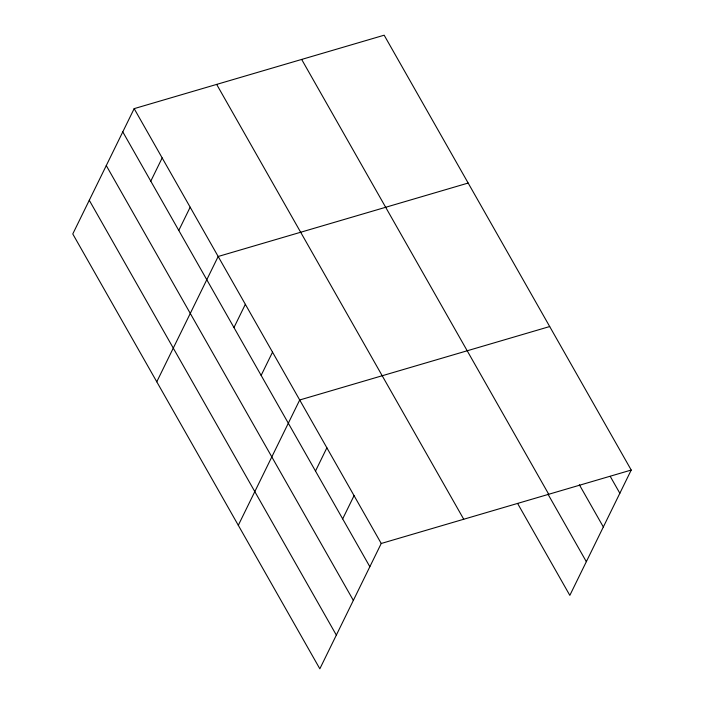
<?xml version="1.0" encoding="UTF-8"?>
<svg xmlns="http://www.w3.org/2000/svg" width="704" height="704" viewBox="0 0 704 704"><rect width="100%" height="100%" fill="white"/><g stroke="black" fill="none" stroke-linecap="round" stroke-linejoin="round"><path stroke-width="1.06" d="M134.165 108.636L72.776 233.957L319.836 668.8L381.234 543.479L631.224 470.043L384.164 35.2L134.165 108.636L381.234 543.479M150.788 181.157L162.166 157.925M178.781 230.437L190.168 207.205M156.772 381.806L218.17 256.485L468.16 183.049M233.966 327.554L245.344 304.322M261.14 375.39L272.527 352.15M238.304 525.298L299.702 399.986L549.692 326.542M315.498 471.055L326.876 447.814M342.672 518.883L354.059 495.651M631.224 470.043L569.835 595.364L517.607 503.448M610.254 476.397L619.846 493.275M579.357 484.757L603.337 526.962M301.664 59.435L548.733 494.278M547.967 494.146L586.335 561.669M216.665 84.401L463.734 519.244M122.786 131.877L369.846 566.72M106.278 165.563L353.346 600.406M89.276 200.27L336.345 635.114"/></g></svg>
